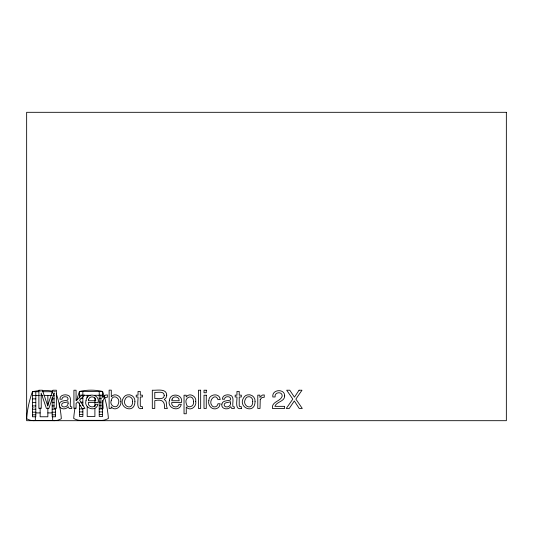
<?xml version="1.0" encoding="UTF-8"?>
<svg xmlns="http://www.w3.org/2000/svg" width="533" height="533" viewBox="0 0 533 533"><rect width="100%" height="100%" fill="white"/><g stroke="black" fill="none" stroke-linecap="round" stroke-linejoin="round"><path stroke-width="0.4" stroke-dasharray="2.67 2" d="M39.862 391.715L41.534 391.715M53.906 391.715L55.559 391.715A52.674 52.674 0 0 0 54.033 391.402M33.106 407.319L34.452 407.319"/><path stroke-width="0.8" d="M81.809 395.153L76.072 400.803L76.072 390.216L73.927 390.216L73.927 408.451L76.072 408.451L76.072 403.461L77.945 401.749L82.095 408.451L84.947 408.451L79.57 400.136L84.667 395.153L79.484 395.22M39.082 391.715L32.433 391.715A99.245 99.245 0 0 0 26.65 418.698A14.398 14.398 0 0 0 35.325 420.624L52.667 420.624A14.398 14.398 0 0 0 61.335 418.698A99.245 99.245 0 0 0 59.549 405.76M42.34 391.715L52.254 391.715L52.187 393.261M99.231 395.22L103.016 395.153L103.016 397.451L105.387 395.1L107.36 394.92L107.36 397.278C101.477 396.505 103.109 405.14 103.129 408.451L100.89 408.451L100.89 395.153M83.674 395.299L90.224 395.299M94.321 395.299L99.231 395.299M32.433 395.493L35.804 395.493M52.86 395.493L54.206 395.493M35.804 395.573L39.415 395.573M40.721 395.573L42.453 395.573M43.992 395.573L51.461 395.573M80.829 398.584L82.855 398.584M99.231 398.584L101.257 398.584M32.433 398.864L35.804 398.864M52.187 398.864L54.206 398.864M80.829 402.175L82.855 402.175M99.231 402.175L101.257 402.175M32.433 402.448L35.804 402.448M52.187 402.448L54.206 402.448M79.484 405.653L80.829 405.653M99.231 405.653L101.257 405.653M32.433 405.926L35.804 405.926M52.187 405.926L54.206 405.926M79.484 408.924L82.855 408.924M99.231 408.924L102.609 408.924M32.433 409.197L35.804 409.197M52.187 409.197L55.559 409.197M79.484 411.916L82.855 411.916M99.231 411.916L102.609 411.916M32.433 412.189L35.804 412.189M52.187 412.189L55.559 412.189M35.804 412.915L40.142 412.915M47.85 412.915L52.187 412.915M79.484 414.547L82.855 414.547M99.231 414.547L102.609 414.547M32.433 414.821L35.804 414.821M52.187 414.821L55.559 414.821M102.609 397.238L102.609 391.442L79.484 391.442A99.245 99.245 0 0 0 76.719 400.243M102.609 400.336L102.609 416.5L99.231 416.5L99.231 391.442M94.901 397.745L94.901 406.712M94.901 408.345L94.901 416.5L87.192 416.5L87.192 406.712M87.192 395.299L87.192 397.745M82.855 391.442L82.855 395.299M82.855 396.565L82.855 405.653M82.855 408.345L82.855 416.5L79.484 416.5L79.484 402.868M79.484 397.911L79.484 391.442A52.674 52.674 0 0 1 102.609 391.442A99.245 99.245 0 0 1 108.386 418.425A14.398 14.398 0 0 1 99.718 420.35L82.368 420.35A14.398 14.398 0 0 1 73.701 418.425A99.245 99.245 0 0 1 75.053 407.752M55.559 407.878L55.559 416.773L52.187 416.773L52.187 397.511M52.667 416.773L52.667 420.624M47.85 395.573L47.85 406.173M47.85 407.805L47.85 416.773L40.142 416.773L40.142 407.805M35.804 391.715L35.804 416.773L32.433 416.773L32.433 391.715A52.674 52.674 0 0 1 39.335 390.642M35.325 416.773L35.325 420.624M42.44 390.456A52.674 52.674 0 0 1 53.273 391.255M56.325 393.894A99.245 99.245 0 0 1 59.39 405.007M54.073 393.068L54.02 408.451L56.371 408.451L56.371 390.216L52.867 390.216L47.664 405.633L42.427 390.216L38.889 390.216L38.889 408.451L41.248 408.451L41.181 393.068L46.424 408.451L48.869 408.451L54.073 393.068M193.466 401.722C194.805 406.652 186.963 409.264 186.303 403.694C183.792 396.825 193.805 393.647 193.466 401.722M111.244 400.456C108.932 405.613 117.107 409.864 118.319 403.787C121.004 397.858 112.556 393.407 111.244 400.456M120.831 401.549C121.877 406.832 114.662 411.822 111.184 406.752L111.184 408.451L109.125 408.451L109.125 390.149L111.297 390.149L111.297 396.772C114.688 392.255 121.884 396.272 120.831 401.549M134.922 401.522C134.829 415.434 115.981 406.999 124.236 396.759A5.49 5.49 0 0 1 127.44 394.893C131.444 393.894 135.369 397.451 134.922 401.522M208.856 400.516C207.41 405.506 212.574 410.95 217.471 408.151A4.564 4.564 0 0 0 219.483 406.033L220.129 403.748L217.957 403.748C217.697 405.746 215.838 407.372 213.786 406.839A2.738 2.738 0 0 1 211.974 405.56C207.85 401.043 215.479 392.335 217.957 399.623L220.129 399.623C220.042 392.508 208.636 393.834 208.856 400.516M255.06 401.522C254.961 415.434 236.112 406.999 244.367 396.759A5.49 5.49 0 0 1 247.579 394.893C251.576 393.894 255.507 397.451 255.06 401.522M86.053 400.53C83.368 408.378 96.16 412.582 97.899 404.28L95.7 404.28C94.621 408.704 87.432 407.232 88.338 402.515L98.085 402.515C100.217 394.067 86.579 392.048 86.053 400.53M169.434 400.53C166.749 408.378 179.548 412.582 181.28 404.28L179.088 404.28C178.002 408.704 170.813 407.232 171.726 402.515L181.467 402.515C183.605 394.067 169.96 392.048 169.434 400.53M195.744 401.509C196.917 406.752 189.961 411.796 186.277 406.959L186.277 413.755L184.038 413.755L184.038 395.22L186.21 395.22L186.21 396.978C189.448 392.221 196.73 396.246 195.744 401.509M164.251 395.366C164.297 400.09 157.528 398.238 154.777 398.571L154.777 392.335C157.521 392.761 164.131 390.656 164.251 395.366M59.283 404.087C58.244 409.211 65.759 410.443 68.191 406.692L69.25 408.531L71.788 408.511L71.788 406.866L70.456 406.726C69.397 403.168 72.635 396.152 67.171 395.053C64.2 394.24 59.643 395.426 59.896 399.217L61.981 399.217C62.035 396.532 65.466 396.246 67.325 397.232L68.137 398.891L67.604 400.183C64.833 400.923 60.029 400.37 59.283 404.087M221.821 404.087C220.782 409.211 228.291 410.443 230.722 406.692L231.788 408.531L234.32 408.511L234.32 406.866L232.988 406.726C231.928 403.168 235.166 396.152 229.71 395.053C226.732 394.24 222.181 395.426 222.428 399.217L224.513 399.217C224.573 396.532 227.997 396.246 229.863 397.232L230.676 398.891L230.136 400.183C227.364 400.923 222.567 400.37 221.821 404.087M284.695 395.939C284.669 401.742 276.534 401.509 274.895 406.339L284.609 406.339L284.609 408.451L272.403 408.451C271.464 401.369 280.824 401.509 282.224 396.039C282.31 390.989 274.075 392.095 275.108 396.978L272.836 396.978C271.59 389.237 284.829 388.324 284.695 395.939M132.59 401.589C132.797 411.656 120.598 405.753 125.761 398.284A3.038 3.038 0 0 1 127.787 396.819C130.692 395.986 132.964 398.831 132.59 401.589M252.722 401.589C252.928 411.656 240.736 405.753 245.893 398.284A3.038 3.038 0 0 1 247.918 396.819C250.83 395.986 253.095 398.831 252.722 401.589M166.756 395.133L166.083 397.811L164.184 399.49C167.648 400.749 165.716 405.06 166.969 407.638L167.455 408.451L164.424 408.451C165.23 401.322 161.972 399.024 154.777 400.629L154.777 408.451L152.305 408.451L152.305 390.216C156.615 390.629 166.496 388.004 166.756 395.133M68.077 403.488C68.257 406.526 63.434 408.331 61.721 405.78C60.702 401.829 65.932 402.868 68.077 401.689L68.077 403.488M230.609 403.488C230.789 406.526 225.965 408.331 224.26 405.78C223.234 401.829 228.464 402.868 230.609 401.689L230.609 403.488M260.237 399.47L260.011 408.451L257.779 408.451L257.779 395.153L259.897 395.153L259.897 397.451L262.276 395.1L264.248 394.92L264.248 397.278L262.016 397.485L260.237 399.47M88.711 399.177L88.398 400.743L95.787 400.743C96.226 396.612 89.99 395.293 88.711 399.177M172.092 399.177L171.786 400.743L179.175 400.743C179.608 396.612 173.378 395.293 172.092 399.177M299.046 390.216L294.429 397.192L289.772 390.216L286.681 390.216L292.804 399.104L286.268 408.451L289.252 408.451L294.303 400.956L299.22 408.451L302.284 408.451L295.868 399.104L301.991 390.216L299.046 390.216M142.411 408.451C135.629 410.417 138.367 400.363 138.027 396.978L136.228 396.978L136.228 395.153L138.027 395.153L138.027 391.442L140.286 391.442L140.286 395.153L142.411 395.153L142.411 396.978L140.286 396.978L140.286 405.66L140.759 406.592L142.411 406.692L142.411 408.451M241.336 408.451C234.553 410.417 237.292 400.363 236.958 396.978L235.153 396.978L235.153 395.153L236.958 395.153L236.958 391.442L239.217 391.442L239.217 395.153L241.336 395.153L241.336 396.978L239.217 396.978L239.217 405.66L239.683 406.592L241.336 406.692L241.336 408.451M506.35 112.31L26.65 112.31L26.65 420.69L506.35 420.69L506.35 112.31M200.655 390.216L198.416 390.216L198.416 408.451L200.655 408.451L200.655 390.216M206.278 390.216L204.006 390.216L204.006 392.748L206.278 392.748L206.278 390.216M206.278 395.22L204.006 395.22L204.006 408.451L206.278 408.451L206.278 395.22"/></g></svg>
